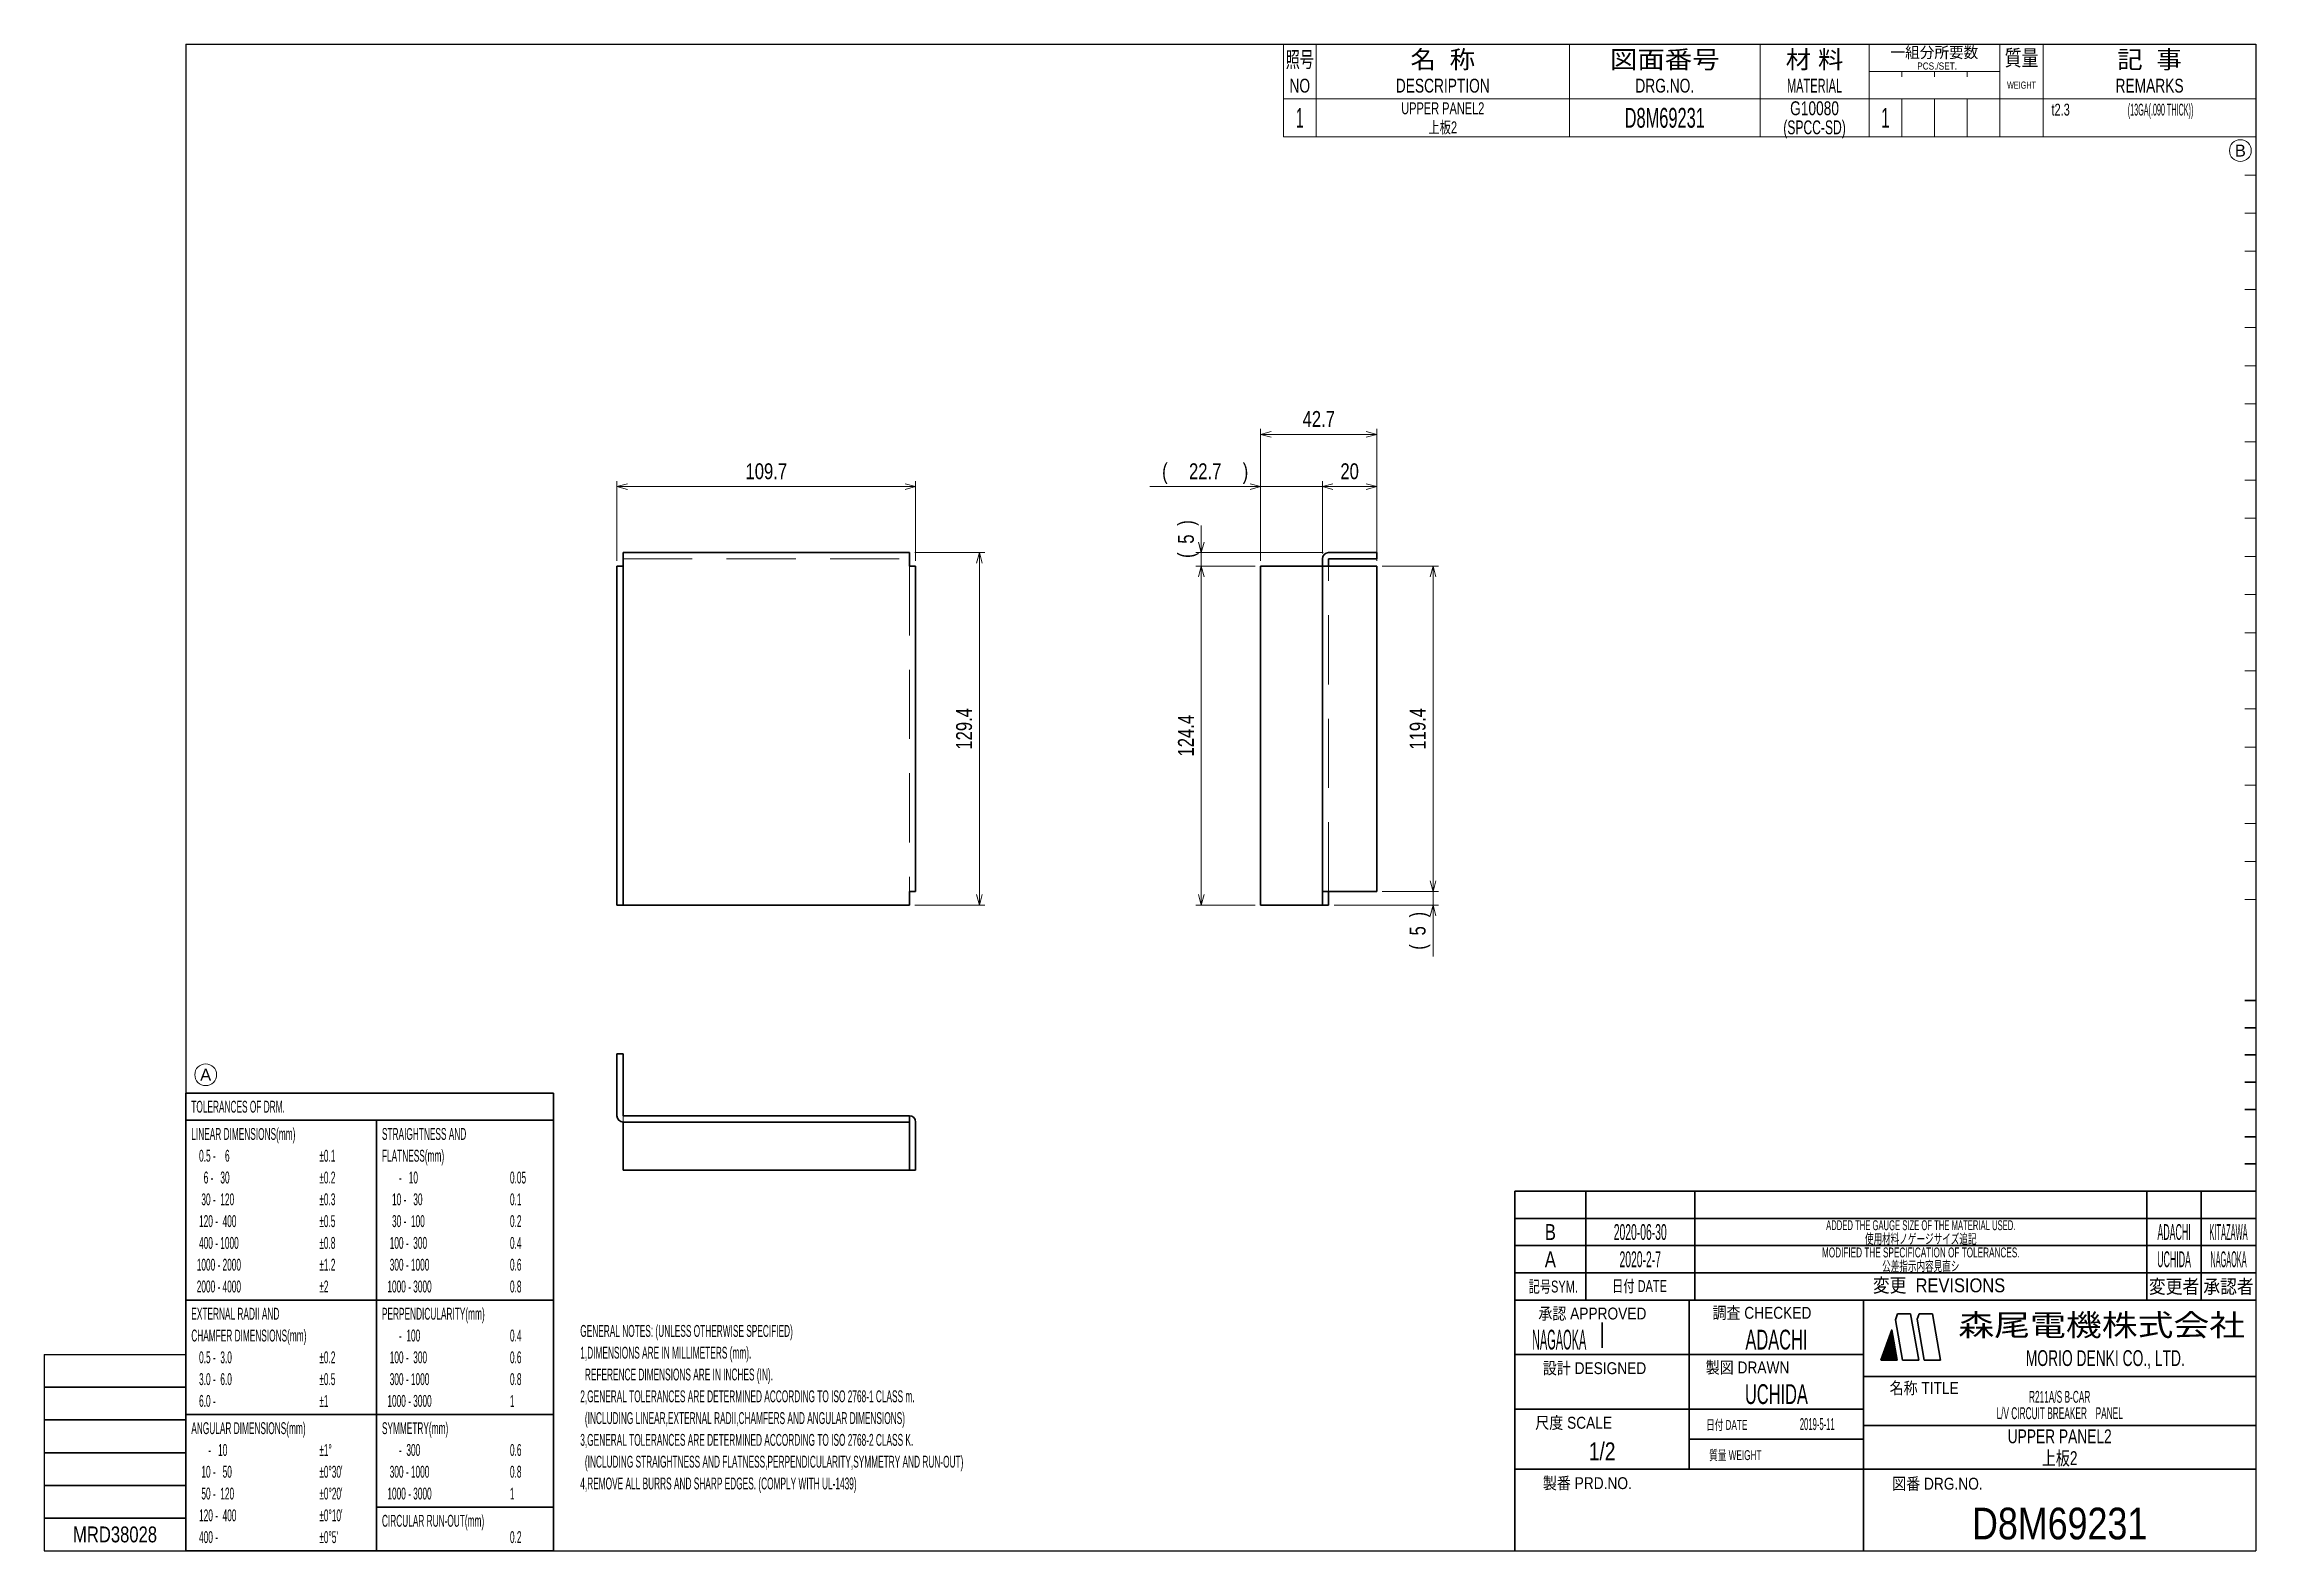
# Model space of a CAD drawing. Header units: millimetres. Extents: x 7 to 413, y 10 to 287.
import ezdxf
from ezdxf.enums import TextEntityAlignment as Align

# ---------------------------------------------------------------- set-up
doc = ezdxf.new("R2010")
doc.units = ezdxf.units.MM
doc.linetypes.add('DASHED', pattern=[19, 12.7, -6.3])
for name, color, linetype in [('GR1_06', 7, 'Continuous'), ('GR1_16', 7, 'Continuous'), ('図面枠D8M', 7, 'Continuous'), ('表題、部品表_01', 7, 'Continuous'), ('表題、部品表_02', 7, 'Continuous'), ('表題、部品表_03', 7, 'Continuous'), ('表題、部品表_Layer1', 7, 'Continuous')]:
    doc.layers.add(name, color=color, linetype=linetype)
doc.styles.add('HG丸ｺﾞｼｯｸM-PRO', font='')
doc.styles.get('HG丸ｺﾞｼｯｸM-PRO').set_extended_font_data('HG丸ｺﾞｼｯｸM-PRO')

# ---------------------------------------------------------------- blocks, each defined once
blk = doc.blocks.new('BLKF024')
at = {"layer": '図面枠D8M', "color": 4, "linetype": 'Continuous', "lineweight": 13}
for p, q in [((344.778471, 46.998727), (346.524087, 48.744343)), ((344.8594, 47.221078), (346.502888, 48.864566)), ((344.940329, 47.443428), (346.48169, 48.984789)), ((345.021258, 47.665778), (346.460491, 49.105012)), ((345.102186, 47.888128), (346.439293, 49.225235)), ((345.183115, 48.110479), (346.418094, 49.345457)), ((345.264044, 48.332829), (346.396896, 49.46568)), ((345.344973, 48.555179), (346.375697, 49.585903)), ((345.425902, 48.777529), (346.354499, 49.706126)), ((345.506831, 48.999879), (346.3333, 49.826349)), ((345.58776, 49.22223), (346.312102, 49.946572)), ((345.668689, 49.44458), (346.290903, 50.066794)), ((345.749617, 49.66693), (346.269705, 50.187017)), ((345.830546, 49.88928), (346.248506, 50.30724)), ((345.911475, 50.111631), (346.227307, 50.427463)), ((345.992404, 50.333981), (346.206109, 50.547686)), ((346.073333, 50.556331), (346.18491, 50.667909)), ((346.154262, 50.778681), (346.163712, 50.788131)), ((344.157871, 45.246757), (346.693675, 47.782561)), ((344.211969, 45.442276), (346.672477, 47.902784)), ((344.292898, 45.664626), (346.651278, 48.023006)), ((344.299292, 45.246757), (346.714874, 47.662338)), ((344.373827, 45.886976), (346.63008, 48.143229)), ((344.440714, 45.246757), (346.736072, 47.542115)), ((344.454756, 46.109327), (346.608881, 48.263452)), ((344.535684, 46.331677), (346.587682, 48.383675)), ((344.582135, 45.246757), (346.757271, 47.421892)), ((344.616613, 46.554027), (346.566484, 48.503898)), ((344.697542, 46.776377), (346.545285, 48.624121)), ((344.723556, 45.246757), (346.778469, 47.301669)), ((344.864978, 45.246757), (346.799668, 47.181447)), ((345.006399, 45.246757), (346.820866, 47.061224)), ((345.147821, 45.246757), (346.842065, 46.941001)), ((345.289242, 45.246757), (346.863263, 46.820778)), ((345.430663, 45.246757), (346.884462, 46.700555)), ((345.572085, 45.246757), (346.90566, 46.580332)), ((345.713506, 45.246757), (346.926859, 46.46011)), ((345.854927, 45.246757), (346.948057, 46.339887)), ((345.996349, 45.246757), (346.969256, 46.219664)), ((346.13777, 45.246757), (346.990455, 46.099441)), ((346.279191, 45.246757), (347.011653, 45.979218)), ((346.420613, 45.246757), (347.032852, 45.858995)), ((346.562034, 45.246757), (347.05405, 45.738773)), ((346.703455, 45.246757), (347.075249, 45.61855)), ((346.844877, 45.246757), (347.096447, 45.498327)), ((346.986298, 45.246757), (347.117646, 45.378104)), ((347.12772, 45.246757), (347.138844, 45.257881))]:
    blk.add_line(p, q, dxfattribs=at)
blk = doc.blocks.new('BLKF023')
at = {"layer": '図面枠D8M', "color": 2, "linetype": 'Continuous', "lineweight": 25}
for p, q in [((33, 286.75), (413, 286.75)), ((33, 286.75), (33, 10.25)), ((413, 286.75), (413, 10.25)), ((7, 46.25), (7, 10.25)), ((7, 46.25), (33, 46.25)), ((7, 10.25), (413, 10.25))]:
    blk.add_line(p, q, dxfattribs=at)
at = {"layer": '図面枠D8M', "color": 4, "linetype": 'Continuous', "lineweight": 13}
for p, q in [((413, 269.75), (411, 269.75)), ((413, 262.75), (411, 262.75)), ((413, 255.75), (411, 255.75)), ((413, 248.75), (411, 248.75)), ((413, 241.75), (411, 241.75)), ((413, 234.75), (411, 234.75)), ((413, 227.75), (411, 227.75)), ((413, 220.75), (411, 220.75)), ((413, 213.75), (411, 213.75)), ((413, 206.75), (411, 206.75)), ((413, 199.75), (411, 199.75)), ((413, 192.75), (411, 192.75)), ((413, 185.75), (411, 185.75)), ((413, 178.75), (411, 178.75)), ((413, 171.75), (411, 171.75)), ((413, 164.75), (411, 164.75)), ((413, 157.75), (411, 157.75)), ((413, 150.75), (411, 150.75)), ((413, 143.75), (411, 143.75)), ((413, 136.75), (411, 136.75)), ((411, 129.75), (413, 129.75))]:
    blk.add_line(p, q, dxfattribs=at)
at = {"layer": '図面枠D8M', "color": 3, "linetype": 'Continuous', "lineweight": 35}
for p, q in [((413, 111.25), (411, 111.25)), ((413, 106.25), (411, 106.25)), ((413, 101.25), (411, 101.25)), ((413, 96.25), (411, 96.25)), ((413, 91.25), (411, 91.25)), ((413, 86.25), (411, 86.25)), ((413, 81.25), (411, 81.25)), ((277, 76.25), (413, 76.25)), ((277, 76.25), (277, 10.25)), ((290, 76.25), (290, 56.25)), ((310, 76.25), (310, 56.25)), ((393, 76.25), (393, 56.25)), ((403, 76.25), (403, 56.25)), ((277, 71.25), (413, 71.25)), ((277, 66.25), (413, 66.25)), ((277, 61.25), (413, 61.25)), ((277, 56.25), (413, 56.25)), ((309, 56.25), (309, 25.25)), ((341, 56.25), (341, 10.25)), ((346.84, 52.65), (347.23, 53.75)), ((347.23, 53.75), (349.64, 53.75)), ((351.14, 45.25), (349.64, 53.75)), ((351.18, 53.75), (350.82, 52.76)), ((351.18, 53.75), (353.64, 53.75)), ((355.14, 45.25), (353.64, 53.75)), ((293, 52.17), (293, 47.48)), ((344.14, 45.25), (346.16, 50.8)), ((347.14, 45.25), (346.16, 50.8)), ((348.14, 45.25), (346.84, 52.65)), ((352.14, 45.25), (350.82, 52.76)), ((277, 46.25), (341, 46.25)), ((344.14, 45.25), (347.14, 45.25)), ((348.14, 45.25), (351.14, 45.25)), ((352.14, 45.25), (355.14, 45.25)), ((341, 42.25), (413, 42.25)), ((7, 40.25), (33, 40.25)), ((7, 34.25), (33, 34.25)), ((277, 36.25), (341, 36.25)), ((341, 33.25), (413, 33.25)), ((309, 30.75), (341, 30.75)), ((7, 28.25), (33, 28.25)), ((277, 25.25), (413, 25.25)), ((7, 22.25), (33, 22.25)), ((33, 16.25), (7, 16.25))]:
    blk.add_line(p, q, dxfattribs=at)
at = {"layer": '図面枠D8M', "color": 4, "linetype": 'Continuous', "lineweight": 13}
blk.add_blockref('BLKF024', (0, 0), dxfattribs=at)
at = {"layer": '図面枠D8M', "color": 4, "linetype": 'Continuous', "lineweight": 13, "style": 'HG丸ｺﾞｼｯｸM-PRO'}
for s, height, width, p in [('記号SYM.', 2.182, 0.69227, (284.03, 58.74)), ('日付 DATE', 2.182, 0.692507, (299.87, 58.83)), ('変更  REVISIONS', 2.5455, 0.887352, (354.85, 58.97)), ('変更者', 2.545, 0.887717, (398, 58.75)), ('承認者', 2.545, 0.887717, (408, 58.75)), ('承認 APPROVED', 2.1818, 0.863151, (291.21, 53.79)), ('調査 CHECKED', 2.182, 0.863174, (322.34, 53.92)), ('設計 DESIGNED', 2.1818, 0.862613, (291.61, 43.76)), ('製図 DRAWN', 2.182, 0.863099, (319.7, 43.9)), ('名称 TITLE', 2.182, 0.862489, (352.13, 40.11)), ('尺度 SCALE', 2.182, 0.862581, (287.78, 33.74)), ('日付 DATE', 1.818, 0.618255, (315.88, 33.34)), ('質量 WEIGHT', 1.818, 0.618812, (317.46, 27.8)), ('製番 PRD.NO.', 2.182, 0.863299, (290.29, 22.66)), ('図番 DRG.NO.', 2.182, 0.863083, (354.56, 22.56))]:
    blk.add_text(s, height=height, dxfattribs=dict(at, width=width)).set_placement(p, align=Align.MIDDLE_CENTER)
at = {"layer": '図面枠D8M', "color": 2, "linetype": 'Continuous', "lineweight": 25, "style": 'HG丸ｺﾞｼｯｸM-PRO', "width": 1.206081}
blk.add_text('森尾電機株式会社', height=4, dxfattribs=at).set_placement((384.72, 51.68), align=Align.MIDDLE_CENTER)
at = {"layer": '図面枠D8M', "color": 3, "linetype": 'Continuous', "lineweight": 35, "style": 'HG丸ｺﾞｼｯｸM-PRO', "width": 0.652197}
blk.add_text('MORIO DENKI CO., LTD.', height=2.9091, dxfattribs=at).set_placement((385.38, 45.61), align=Align.MIDDLE_CENTER)
blk = doc.blocks.new('BLKF025')
at = {"layer": '図面枠D8M', "color": 3, "linetype": 'Continuous', "lineweight": 35, "style": 'HG丸ｺﾞｼｯｸM-PRO'}
for s, height, width, p in [('B', 2.91, 0.78204, (283.5, 68.75)), ('2020-06-30', 2.909, 0.488281, (300, 68.75)), ('ADDED THE GAUGE SIZE OF THE MATERIAL USED.', 1.8182, 0.578029, (351.5, 70)), ('ADACHI', 2.909, 0.415454, (398, 68.75)), ('KITAZAWA', 2.909, 0.308644, (408, 68.75)), ('A', 2.91, 0.782973, (283.5, 63.75)), ('2020-2-7', 2.909, 0.488281, (300, 63.75)), ('MODIFIED THE SPECIFICATION OF TOLERANCES.', 1.8182, 0.618603, (351.5, 65)), ('UCHIDA', 2.909, 0.415827, (398, 63.75)), ('NAGAOKA', 2.909, 0.334453, (408, 63.75)), ('NAGAOKA', 3.636, 0.414524, (285.11, 49)), ('ADACHI', 3.636, 0.619335, (325, 49)), ('UCHIDA', 3.636, 0.61989, (325, 39)), ('L/V CIRCUIT BREAKER\u3000PANEL', 2.1818, 0.522183, (377, 35.5)), ('R211A/S B-CAR', 2.1818, 0.521847, (377, 38.5)), ('2019-5-11', 2.182, 0.482367, (332.5, 33.5)), ('UPPER PANEL2', 2.5455, 0.742275, (377, 31.25)), ('1/2', 3.273, 0.80628, (293, 28.5)), ('D8M69231', 5.818, 0.845432, (377, 15.25))]:
    blk.add_text(s, height=height, dxfattribs=dict(at, width=width)).set_placement(p, align=Align.MIDDLE_CENTER)
blk = doc.blocks.new('BLKF026')
at = {"layer": '表題、部品表_02', "color": 4, "linetype": 'Continuous', "lineweight": 13}
for p, q in [((234.5, 276.75), (234.5, 269.75)), ((234.5, 276.75), (413, 276.75)), ((240.5, 276.75), (240.5, 269.75)), ((287, 276.75), (287, 269.75)), ((322, 276.75), (322, 269.75)), ((342, 276.75), (342, 269.75)), ((348, 276.75), (348, 269.75)), ((354, 276.75), (354, 269.75)), ((360, 269.75), (360, 276.75)), ((366, 276.75), (366, 269.75)), ((374, 276.75), (374, 269.75)), ((413, 276.75), (413, 269.75)), ((234.5, 269.75), (413, 269.75))]:
    blk.add_line(p, q, dxfattribs=at)
blk = doc.blocks.new('BLKF029')
at = {"layer": '表題、部品表_01', "color": 4, "linetype": 'Continuous', "lineweight": 13}
for p, q in [((234.5, 286.75), (234.5, 276.75)), ((234.5, 286.75), (413, 286.75)), ((240.5, 286.75), (240.5, 276.75)), ((287, 286.75), (287, 276.75)), ((322, 286.75), (322, 276.75)), ((342, 286.75), (342, 276.75)), ((366, 286.75), (366, 276.75)), ((374, 286.75), (374, 276.75)), ((413, 286.75), (413, 276.75)), ((342, 281.75), (366, 281.75)), ((348, 280.75), (348, 281.75)), ((354, 281.75), (354, 280.75)), ((360, 281.75), (360, 280.75)), ((234.5, 276.75), (413, 276.75))]:
    blk.add_line(p, q, dxfattribs=at)
at = {"layer": '表題、部品表_01', "color": 3, "linetype": 'Continuous', "lineweight": 35, "style": 'HG丸ｺﾞｼｯｸM-PRO'}
for s, height, width, p in [('照号', 2.909, 0.651535, (237.5, 283.95)), ('名  称', 3.273, 1.042426, (263.75, 283.95)), ('図面番号', 3.273, 1.127518, (304.5, 283.95)), ('材 料', 3.273, 1.042439, (332, 283.95)), ('一組分所要数', 2.036, 0.966638, (354, 285.25)), ('質量', 2.909, 0.781842, (370, 284.25)), ('記  事', 3.273, 1.042426, (393.5, 283.95)), ('NO', 2.545, 0.740841, (237.5, 279.15)), ('DESCRIPTION', 2.5455, 0.741365, (263.75, 279.15)), ('DRG.NO.', 2.545, 0.741189, (304.5, 279.15)), ('MATERIAL', 2.545, 0.594756, (332, 279.15)), ('PCS./SET.', 1.309, 0.862935, (354.5, 282.75)), ('REMARKS', 2.545, 0.742803, (393.5, 279.15)), ('WEIGHT', 1.309, 0.635507, (370, 279.25))]:
    blk.add_text(s, height=height, dxfattribs=dict(at, width=width)).set_placement(p, align=Align.MIDDLE_CENTER)
blk = doc.blocks.new('BLKF028')
at = {"layer": '表題、部品表_01', "color": 3, "linetype": 'Continuous', "lineweight": 13}
blk.add_blockref('BLKF029', (0, 0), dxfattribs=at)
blk = doc.blocks.new('BLKF030')
at = {"layer": 'GR1_06', "color": 3, "linetype": 'Continuous', "lineweight": 35}
for p, q in [((112.13, 90.09), (112.13, 101.44)), ((112.13, 101.44), (113.28, 101.44)), ((113.28, 101.44), (113.28, 90.09)), ((165.83, 90.09), (113.28, 90.09)), ((165.83, 80.09), (165.83, 90.09)), ((165.83, 88.94), (113.28, 88.94)), ((113.28, 88.94), (113.28, 80.09)), ((166.98, 88.94), (166.98, 80.09)), ((113.28, 80.09), (166.98, 80.09))]:
    blk.add_line(p, q, dxfattribs=at)
at = {"layer": 'GR1_06', "color": 4, "linetype": 'DASHED', "lineweight": 13}
blk.add_line((113.28, 90.09), (113.28, 88.94), dxfattribs=at)
at = {"layer": 'GR1_06', "color": 3, "linetype": 'Continuous', "lineweight": 35}
for centre, start, end in [((113.28, 90.09), 180, 270), ((165.83, 88.94), 0, 90)]:
    blk.add_arc(centre, 1.15, start, end, dxfattribs=at)
blk = doc.blocks.new('BLKF031')
at = {"layer": 'GR1_06', "color": 3, "linetype": 'Continuous', "lineweight": 35}
for p, q in [((230.3, 128.75), (230.3, 190.95)), ((230.3, 190.95), (251.65, 190.95)), ((241.65, 128.75), (241.65, 192.3)), ((251.65, 193.45), (242.8, 193.45)), ((251.65, 192.3), (242.8, 192.3)), ((242.8, 190.95), (242.8, 192.3)), ((251.65, 192.3), (251.65, 193.45)), ((251.65, 131.25), (251.65, 190.95)), ((251.65, 131.25), (241.65, 131.25)), ((242.8, 128.75), (242.8, 131.25)), ((230.3, 128.75), (242.8, 128.75))]:
    blk.add_line(p, q, dxfattribs=at)
at = {"layer": 'GR1_06', "color": 4, "linetype": 'DASHED', "lineweight": 13}
blk.add_line((242.8, 131.25), (242.8, 190.95), dxfattribs=at)
at = {"layer": 'GR1_06', "color": 3, "linetype": 'Continuous', "lineweight": 35}
blk.add_arc((242.8, 192.3), 1.15, 90, 180, dxfattribs=at)
blk = doc.blocks.new('BLKF032')
at = {"layer": 'GR1_06', "color": 3, "linetype": 'Continuous', "lineweight": 35}
for p, q in [((112.13, 190.95), (113.28, 190.95)), ((112.13, 190.95), (112.13, 128.75)), ((113.28, 193.45), (113.28, 190.95)), ((113.28, 193.45), (165.83, 193.45)), ((113.28, 190.95), (113.28, 128.75)), ((165.83, 193.45), (165.83, 190.95)), ((165.83, 190.95), (166.98, 190.95)), ((166.98, 190.95), (166.98, 131.25)), ((165.83, 131.25), (166.98, 131.25)), ((165.83, 131.25), (165.83, 128.75)), ((112.13, 128.75), (165.83, 128.75))]:
    blk.add_line(p, q, dxfattribs=at)
at = {"layer": 'GR1_06', "color": 4, "linetype": 'DASHED', "lineweight": 13}
for p, q in [((113.28, 192.3), (165.83, 192.3)), ((165.83, 190.95), (165.83, 131.25))]:
    blk.add_line(p, q, dxfattribs=at)
blk = doc.blocks.new('FXTIP_ARROW_S')
at = {"color": 0, "linetype": 'Continuous', "lineweight": -2}
for q in [(-1, 0), (-0.97, 0.26), (-0.97, -0.26)]:
    blk.add_line((0, 0), q, dxfattribs=at)
blk = doc.blocks.new('FXTIP_ARROW_E')
at = {"color": 0, "linetype": 'Continuous', "lineweight": -2}
for q in [(-1, 0), (-0.97, 0.26), (-0.97, -0.26)]:
    blk.add_line((0, 0), q, dxfattribs=at)
blk = doc.blocks.new('BLKF033')
at = {"layer": '図面枠D8M', "color": 3, "linetype": 'Continuous', "lineweight": 35}
for p, q in [((33, 94.25), (100.5, 94.25)), ((33, 94.25), (33, 10.25)), ((100.5, 10.25), (100.5, 94.25)), ((33, 89.25), (100.5, 89.25)), ((68, 10.25), (68, 89.25)), ((33, 56.25), (68, 56.25)), ((68, 56.25), (100.5, 56.25)), ((33, 35.25), (68, 35.25)), ((68, 35.25), (100.5, 35.25)), ((68, 18.25), (100.5, 18.25)), ((33, 10.25), (100.5, 10.25))]:
    blk.add_line(p, q, dxfattribs=at)
at = {"layer": '図面枠D8M', "color": 4, "linetype": 'Continuous', "lineweight": 13, "style": 'HG丸ｺﾞｼｯｸM-PRO'}
for s, height, width, p in [('TOLERANCES OF DRM.', 2.1818, 0.522208, (34, 91.75)), ('LINEAR DIMENSIONS(mm)', 2.1818, 0.521664, (34, 86.75)), ('STRAIGHTNESS AND', 2.1818, 0.521949, (69, 86.75)), (' 0.5 -    6', 2.1818, 0.524049, (35, 82.75)), ('±0.1', 2.182, 0.52198, (57.5, 82.75)), ('FLATNESS(mm)', 2.1818, 0.521994, (69, 82.75)), ('   6 -   30', 2.1818, 0.52397, (35, 78.75)), ('±0.2', 2.182, 0.52198, (57.5, 78.75)), ('     -   10', 2.1818, 0.524651, (70, 78.75)), ('0.05', 2.182, 0.52205, (92.5, 78.75)), ('  30 -  120', 2.1818, 0.522893, (35, 74.75)), ('±0.3', 2.182, 0.52198, (57.5, 74.75)), ('  10 -   30', 2.1818, 0.523391, (70, 74.75)), ('0.1', 2.182, 0.522424, (92.5, 74.75)), (' 120 -  400', 2.1818, 0.52246, (35, 70.75)), ('±0.5', 2.182, 0.52198, (57.5, 70.75)), ('  30 -  100', 2.1818, 0.522893, (70, 70.75)), ('0.2', 2.182, 0.522424, (92.5, 70.75)), (' 400 - 1000', 2.1818, 0.52208, (35, 66.75)), ('±0.8', 2.182, 0.52198, (57.5, 66.75)), (' 100 -  300', 2.1818, 0.52246, (70, 66.75)), ('0.4', 2.182, 0.522424, (92.5, 66.75)), ('1000 - 2000', 2.1818, 0.521744, (35, 62.75)), ('±1.2', 2.182, 0.52198, (57.5, 62.75)), (' 300 - 1000', 2.1818, 0.52208, (70, 62.75)), ('0.6', 2.182, 0.522424, (92.5, 62.75)), ('2000 - 4000', 2.1818, 0.521744, (35, 58.75)), ('±2', 2.182, 0.521216, (57.5, 58.75)), ('1000 - 3000', 2.1818, 0.521744, (70, 58.75)), ('0.8', 2.182, 0.522424, (92.5, 58.75)), ('EXTERNAL RADII AND', 2.1818, 0.522426, (34, 53.75)), ('PERPENDICULARITY(mm)', 2.1818, 0.521822, (69, 53.75)), ('CHAMFER DIMENSIONS(mm)', 2.1818, 0.521615, (34, 49.75)), ('     -  100', 2.1818, 0.52397, (70, 49.75)), ('0.4', 2.182, 0.522424, (92.5, 49.75)), (' 0.5 -  3.0', 2.1818, 0.523514, (35, 45.75)), ('±0.2', 2.182, 0.52198, (57.5, 45.75)), (' 100 -  300', 2.1818, 0.52246, (70, 45.75)), ('0.6', 2.182, 0.522424, (92.5, 45.75)), (' 3.0 -  6.0', 2.1818, 0.523514, (35, 41.75)), ('±0.5', 2.182, 0.52198, (57.5, 41.75)), (' 300 - 1000', 2.1818, 0.52208, (70, 41.75)), ('0.8', 2.182, 0.522424, (92.5, 41.75)), (' 6.0 -', 2.182, 0.523279, (35, 37.75)), ('±1', 2.182, 0.521216, (57.5, 37.75)), ('1000 - 3000', 2.1818, 0.521744, (70, 37.75)), ('1', 2.18, 0.521199, (92.5, 37.75)), ('ANGULAR DIMENSIONS(mm)', 2.1818, 0.521887, (34, 32.75)), ('SYMMETRY(mm)', 2.1818, 0.521222, (69, 32.75)), ('     -   10', 2.1818, 0.524651, (35, 28.75)), ('±1°', 2.182, 0.52122, (57.5, 28.75)), ('     -  300', 2.1818, 0.52397, (70, 28.75)), ('0.6', 2.182, 0.522424, (92.5, 28.75)), ('  10 -   50', 2.1818, 0.523391, (35, 24.75)), ("±0°30'", 2.182, 0.521679, (57.5, 24.75)), (' 300 - 1000', 2.1818, 0.52208, (70, 24.75)), ('0.8', 2.182, 0.522424, (92.5, 24.75)), ('  50 -  120', 2.1818, 0.522893, (35, 20.75)), ("±0°20'", 2.182, 0.521679, (57.5, 20.75)), ('1000 - 3000', 2.1818, 0.521744, (70, 20.75)), ('1', 2.18, 0.521199, (92.5, 20.75)), (' 120 -  400', 2.1818, 0.52246, (35, 16.75)), ("±0°10'", 2.182, 0.521679, (57.5, 16.75)), ('CIRCULAR RUN-OUT(mm)', 2.1818, 0.521639, (69, 15.75)), (' 400 -', 2.182, 0.52234, (35, 12.75)), ("±0°5'", 2.182, 0.521776, (57.5, 12.75)), ('0.2', 2.182, 0.522424, (92.5, 12.75))]:
    blk.add_text(s, height=height, dxfattribs=dict(at, width=width)).set_placement(p, align=Align.MIDDLE_LEFT)
blk = doc.blocks.new('BLKF034')
at = {"layer": '表題、部品表_Layer1', "color": 4, "linetype": 'Continuous', "lineweight": 13}
blk.add_circle((36.64, 97.62), 2, dxfattribs=at)
at = {"layer": '表題、部品表_Layer1', "color": 4, "linetype": 'Continuous', "lineweight": 13, "style": 'HG丸ｺﾞｼｯｸM-PRO', "width": 1.042301}
blk.add_text('A', height=2.18, dxfattribs=at).set_placement((36.64, 97.62), align=Align.MIDDLE_CENTER)
blk = doc.blocks.new('BLKF035')
at = {"layer": '表題、部品表_Layer1', "color": 4, "linetype": 'Continuous', "lineweight": 13}
blk.add_circle((410.17, 267.23), 2, dxfattribs=at)
at = {"layer": '表題、部品表_Layer1', "color": 4, "linetype": 'Continuous', "lineweight": 13, "style": 'HG丸ｺﾞｼｯｸM-PRO', "width": 1.04272}
blk.add_text('B', height=2.18, dxfattribs=at).set_placement((410.17, 267.23), align=Align.MIDDLE_CENTER)

msp = doc.modelspace()

# ---------------------------------------------------------------- linework, layer by layer
at = {"layer": 'GR1_16', "color": 254, "linetype": 'Continuous', "lineweight": 13}
for p, q in [((230.3, 191.95), (230.3, 216.15)), ((251.65, 191.95), (251.65, 216.15)), ((230.3, 215.15), (251.65, 215.15)), ((112.13, 191.95), (112.13, 206.55)), ((112.13, 205.55), (166.98, 205.55)), ((166.98, 191.95), (166.98, 206.55)), ((209.96, 205.55), (230.3, 205.55)), ((230.3, 191.95), (230.3, 206.55)), ((230.3, 205.55), (241.65, 205.55)), ((241.65, 193.3), (241.65, 206.55)), ((241.65, 205.55), (251.65, 205.55)), ((251.65, 191.95), (251.65, 206.55)), ((219.42, 193.45), (219.42, 198.41)), ((166.83, 193.45), (179.69, 193.45)), ((178.69, 128.75), (178.69, 193.45)), ((241.8, 193.45), (218.42, 193.45)), ((229.3, 190.95), (218.42, 190.95)), ((219.42, 190.95), (219.42, 193.45)), ((219.42, 128.75), (219.42, 190.95)), ((252.65, 190.95), (262.96, 190.95)), ((261.96, 131.25), (261.96, 190.95)), ((252.65, 131.25), (262.96, 131.25)), ((261.96, 128.75), (261.96, 131.25)), ((166.83, 128.75), (179.69, 128.75)), ((229.3, 128.75), (218.42, 128.75)), ((243.8, 128.75), (262.96, 128.75)), ((261.96, 119.3), (261.96, 128.75))]:
    msp.add_line(p, q, dxfattribs=at)

# ---------------------------------------------------------------- block references
at = {"layer": 'GR1_06', "color": 3, "linetype": 'Continuous', "lineweight": 35}
for name in ['BLKF032', 'BLKF031', 'BLKF030']:
    msp.add_blockref(name, (0, 0), dxfattribs=at)
at = {"layer": 'GR1_16', "color": 254, "linetype": 'Continuous', "lineweight": 13, "xscale": 2, "yscale": 2}
for name, p, rotation in [('FXTIP_ARROW_S', (230.3, 215.15), 180), ('FXTIP_ARROW_E', (251.65, 215.15), 360), ('FXTIP_ARROW_S', (112.13, 205.55), 180), ('FXTIP_ARROW_E', (166.98, 205.55), 360), ('FXTIP_ARROW_E', (230.3, 205.55), 360), ('FXTIP_ARROW_S', (241.65, 205.55), 180), ('FXTIP_ARROW_E', (251.65, 205.55), 360), ('FXTIP_ARROW_S', (219.42, 193.45), 270), ('FXTIP_ARROW_E', (178.69, 193.45), 90), ('FXTIP_ARROW_E', (219.42, 190.95), 90), ('FXTIP_ARROW_E', (261.96, 190.95), 90), ('FXTIP_ARROW_S', (178.69, 128.75), 270), ('FXTIP_ARROW_S', (219.42, 128.75), 270), ('FXTIP_ARROW_S', (261.96, 131.25), 270), ('FXTIP_ARROW_E', (261.96, 128.75), 90)]:
    msp.add_blockref(name, p, dxfattribs=dict(at, rotation=rotation))
at = {"layer": '図面枠D8M', "color": 4, "linetype": 'Continuous', "lineweight": 35}
msp.add_blockref('BLKF023', (0, 0), dxfattribs=at)
at = {"layer": '図面枠D8M', "color": 4, "linetype": 'Continuous', "lineweight": 13}
msp.add_blockref('BLKF033', (0, 0), dxfattribs=at)
at = {"layer": '図面枠D8M', "color": 3, "linetype": 'Continuous', "lineweight": 35}
msp.add_blockref('BLKF025', (0, 0), dxfattribs=at)
at = {"layer": '表題、部品表_01', "color": 3, "linetype": 'Continuous', "lineweight": 13}
msp.add_blockref('BLKF028', (0, 0), dxfattribs=at)
at = {"layer": '表題、部品表_02', "color": 4, "linetype": 'Continuous', "lineweight": 13}
msp.add_blockref('BLKF026', (0, 0), dxfattribs=at)
at = {"layer": '表題、部品表_Layer1', "color": 4, "linetype": 'Continuous', "lineweight": 13}
for name in ['BLKF035', 'BLKF034']:
    msp.add_blockref(name, (0, 0), dxfattribs=at)

# ---------------------------------------------------------------- texts
at = {"layer": 'GR1_16', "color": 254, "linetype": 'Continuous', "lineweight": 35, "style": 'HG丸ｺﾞｼｯｸM-PRO'}
for s, height, rotation, width, p in [('42.7', 2.909, 0, 0.784749, (240.98, 215.65)), ('109.7', 2.909, 0, 0.7847, (139.56, 206.05)), ('(', 2.91, 0, 0.781868, (212.73, 206.05)), ('22.7', 2.909, 0, 0.784749, (220.13, 206.05)), (')', 2.91, 0, 0.781868, (227.53, 206.05)), ('20', 2.909, 0, 0.784542, (246.65, 206.05)), (')', 2.91, 90, 0.781868, (218.92, 198.89)), ('5', 2.91, 90, 0.784542, (218.92, 195.93)), ('(', 2.91, 90, 0.781868, (218.92, 192.97)), ('129.4', 2.909, 90, 0.7847, (178.19, 161.1)), ('124.4', 2.909, 90, 0.7847, (218.92, 159.85)), ('119.4', 2.909, 90, 0.7847, (261.46, 161.1)), (')', 2.91, 90, 0.781868, (261.46, 126.99)), ('5', 2.91, 90, 0.784542, (261.46, 124.03)), ('(', 2.91, 90, 0.781868, (261.46, 121.07))]:
    msp.add_text(s, height=height, rotation=rotation, dxfattribs=dict(at, width=width)).set_placement(p, align=Align.BOTTOM_CENTER)
at = {"layer": '図面枠D8M', "color": 3, "linetype": 'Continuous', "lineweight": 35, "style": 'HG丸ｺﾞｼｯｸM-PRO'}
for s, height, width, p in [('使用材料ノゲージサイズ追記', 1.8182, 0.618958, (351.5, 67.5)), ('公差指示内容見直シ', 1.818, 0.618958, (351.5, 62.5)), ('上板2', 2.545, 0.740994, (377, 27.25)), ('MRD38028', 2.909, 0.783793, (20, 13.25))]:
    msp.add_text(s, height=height, dxfattribs=dict(at, width=width)).set_placement(p, align=Align.MIDDLE_CENTER)
for s, width, p in [('GENERAL NOTES: (UNLESS OTHERWISE SPECIFIED)', 0.52211, (105.41, 51.69)), ('1,DIMENSIONS ARE IN MILLIMETERS (mm).', 0.522052, (105.41, 47.69)), ('  REFERENCE DIMENSIONS ARE IN INCHES (IN).', 0.522009, (105.41, 43.69)), ('2,GENERAL TOLERANCES ARE DETERMINED ACCORDING TO ISO 2768-1 CLASS m.', 0.522186, (105.41, 39.69)), ('  (INCLUDING LINEAR,EXTERNAL RADII,CHAMFERS AND ANGULAR DIMENSIONS)', 0.522355, (105.41, 35.69)), ('3,GENERAL TOLERANCES ARE DETERMINED ACCORDING TO ISO 2768-2 CLASS K.', 0.52223, (105.41, 31.69)), ('  (INCLUDING STRAIGHTNESS AND FLATNESS,PERPENDICULARITY,SYMMETRY AND RUN-OUT)', 0.522087, (105.41, 27.69)), ('4,REMOVE ALL BURRS AND SHARP EDGES. (COMPLY WITH UL-1439)', 0.52235, (105.41, 23.69))]:
    msp.add_text(s, height=2.1818, dxfattribs=dict(at, width=width)).set_placement(p, align=Align.TOP_LEFT)
at = {"layer": '表題、部品表_03', "color": 3, "linetype": 'Continuous', "lineweight": 35, "style": 'HG丸ｺﾞｼｯｸM-PRO'}
for s, height, width, p in [('UPPER PANEL2', 2.1818, 0.691468, (263.75, 275)), ('G10080', 2.545, 0.740408, (332, 275)), ('1', 3.64, 0.521199, (237.5, 273.25)), ('上板2', 2.182, 0.691991, (263.75, 271.5)), ('D8M69231', 3.636, 0.619412, (304.5, 273.25)), ('(SPCC-SD)', 2.545, 0.652377, (332, 271.5)), ('1', 3.64, 0.576062, (345, 273.25))]:
    msp.add_text(s, height=height, dxfattribs=dict(at, width=width)).set_placement(p, align=Align.MIDDLE_CENTER)
for s, height, width, p in [('t2.3', 2.182, 0.690457, (375.5, 274.75)), ('(13GA(.090 THICK))', 2.1818, 0.416535, (389.5, 274.75))]:
    msp.add_text(s, height=height, dxfattribs=dict(at, width=width)).set_placement(p, align=Align.MIDDLE_LEFT)

doc.saveas('drawing.dxf')
